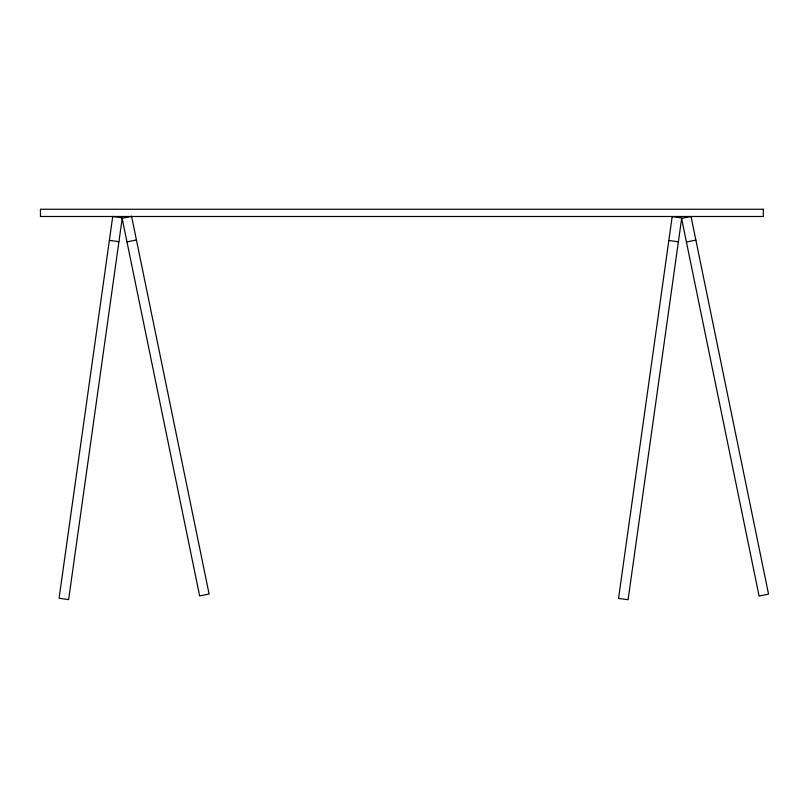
<?xml version="1.0" encoding="UTF-8"?>
<svg xmlns="http://www.w3.org/2000/svg" width="809" height="809" viewBox="0 0 809 809"><rect width="100%" height="100%" fill="white"/><g stroke="black" fill="none" stroke-linecap="round" stroke-linejoin="round"><path stroke-width="1.21" d="M126.983 241.901L136.428 239.96M686.436 242.033L695.871 240.091M668.831 240.485L678.377 241.82M109.387 240.354L118.923 241.689M112.734 216.488L59.077 598.266L68.623 599.611L122.28 217.833L112.734 216.488M672.188 216.62L618.531 598.397L628.077 599.742L681.724 217.965L672.188 216.62M131.584 216.357L122.139 218.299L199.661 595.95L209.106 594.008L131.584 216.357M691.028 216.488L681.582 218.43L759.105 596.081L768.55 594.14L691.028 216.488M763.312 209.258L40.45 209.258L40.45 216.488L763.312 216.488L763.312 209.258"/></g></svg>
